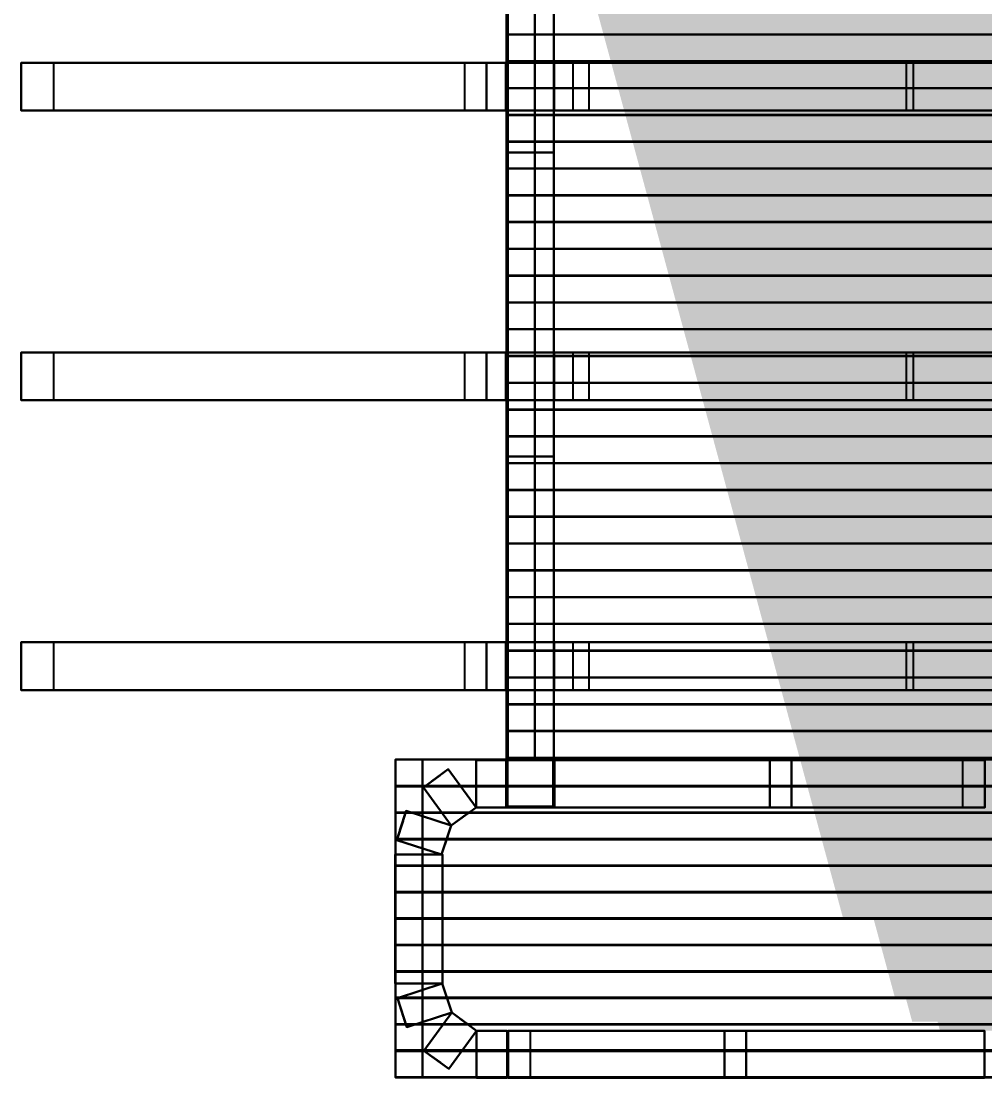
# Model space of a CAD drawing. Header units: inches. Extents: x 121 to 1265, y -33 to 627.
# Drawn here: x 200.5 to 272, y 15.3 to 93.7 of the extents above; entities that cross this region are included whole.
import ezdxf

# ---------------------------------------------------------------- set-up
doc = ezdxf.new("R2010")
doc.units = ezdxf.units.IN
doc.header["$MEASUREMENT"] = 0
for name, color, linetype in [('n1', 9, 'CONTINUOUS'), ('n5', 9, 'CONTINUOUS'), ('RT1', 7, 'CONTINUOUS'), ('W1', 5, 'CONTINUOUS')]:
    doc.layers.add(name, color=color, linetype=linetype)

msp = doc.modelspace()

# ---------------------------------------------------------------- linework, layer by layer
at = {"layer": 'n1'}
for points in [[(240.03, 219.17, 104), (240.03, 38.92, 104), (236.53, 38.92, 104), (236.53, 219.17, 104)], [(236.53, 38.92, 114), (236.53, 219.17, 114), (236.53, 219.17, 104), (236.53, 38.92, 104)], [(240.03, 38.92, 114), (240.03, 219.17, 114), (236.53, 219.17, 114), (236.53, 38.92, 114)], [(236.53, 219.17, 104), (236.53, 38.92, 104), (236.53, 38.92, 114), (236.53, 219.17, 114)], [(240.03, 219.17, 114), (240.03, 38.92, 114), (240.03, 38.92, 104), (240.03, 219.17, 104)], [(240.03, 38.92, 104), (240.03, 219.17, 104), (240.03, 219.17, 114), (240.03, 38.92, 114)], [(236.53, 48.92, 114), (236.53, 48.92, 104), (236.53, 38.92, 104), (236.53, 38.92, 114)], [(240.03, 48.92, 104), (240.03, 48.92, 114), (240.03, 38.92, 114), (240.03, 38.92, 104)], [(236.47, 38.86), (236.47, 38.86, 132), (239.97, 38.86, 132), (239.97, 38.86)], [(240.03, 38.92, 104), (240.03, 38.92, 114), (236.53, 38.92, 114), (236.53, 38.92, 104)], [(239.97, 35.36), (236.59, 35.36), (236.59, 38.86), (239.97, 38.86)], [(236.59, 38.86, 3.5), (239.97, 38.86, 3.5), (239.97, 38.86), (236.59, 38.86)], [(236.59, 35.36), (236.59, 35.36, 132), (236.59, 38.86, 132), (236.59, 38.86)], [(240.09, 38.86, 132), (240.09, 38.86), (236.59, 38.86), (236.59, 38.86, 132)], [(236.59, 35.36, 132), (239.97, 35.36, 132), (239.97, 38.86, 132), (236.59, 38.86, 132)], [(239.97, 38.86, 128.5), (236.59, 38.86, 128.5), (236.59, 38.86, 132), (239.97, 38.86, 132)], [(239.97, 35.36, 132), (239.97, 35.36), (239.97, 38.86), (239.97, 38.86, 132)], [(236.47, 35.36, 132), (236.47, 35.36), (239.97, 35.36), (239.97, 35.36, 132)], [(239.97, 35.36, 3.5), (236.59, 35.36, 3.5), (236.59, 35.36), (239.97, 35.36)], [(240.09, 35.36), (240.09, 35.36, 132), (236.59, 35.36, 132), (236.59, 35.36)], [(236.59, 35.36, 128.5), (239.97, 35.36, 128.5), (239.97, 35.36, 132), (236.59, 35.36, 132)]]:
    msp.add_3dface(points, dxfattribs=at)
at = {"layer": 'n5'}
for points in [[(236.62, 315.27, -6), (236.62, 39.04, -6), (236.62, 39.04), (236.62, 315.27)], [(238.62, 315.27, -6), (238.62, 39.04, -6), (236.62, 39.04, -6), (236.62, 315.27, -6)], [(238.62, 39.04), (238.62, 315.27), (236.62, 315.27), (236.62, 39.04)], [(407.22, 92.69, -6), (236.62, 92.68, -6), (236.62, 94.68, -6), (407.22, 94.69, -6)], [(236.62, 92.68), (407.22, 92.69), (407.22, 94.69), (236.62, 94.68)], [(407.22, 92.7, -6), (236.62, 92.7, -6), (236.62, 92.7), (407.22, 92.7)], [(407.22, 90.7, -6), (236.62, 90.7, -6), (236.62, 92.7, -6), (407.22, 92.7, -6)], [(236.62, 90.7), (407.22, 90.7), (407.22, 92.7), (236.62, 92.7)], [(407.22, 90.71, -6), (236.62, 90.71, -6), (236.62, 90.71), (407.22, 90.71)], [(407.22, 88.71, -6), (236.62, 88.71, -6), (236.62, 90.71, -6), (407.22, 90.71, -6)], [(236.62, 88.71), (407.22, 88.71), (407.22, 90.71), (236.62, 90.71)], [(407.22, 88.72, -6), (236.62, 88.72, -6), (236.62, 88.72), (407.22, 88.72)], [(407.22, 86.72, -6), (236.62, 86.72, -6), (236.62, 88.72, -6), (407.22, 88.72, -6)], [(236.62, 86.72), (407.22, 86.72), (407.22, 88.72), (236.62, 88.72)], [(407.22, 86.74, -6), (236.62, 86.74, -6), (236.62, 86.74), (407.22, 86.74)], [(407.22, 84.74, -6), (236.62, 84.74, -6), (236.62, 86.74, -6), (407.22, 86.74, -6)], [(236.62, 84.74), (407.22, 84.74), (407.22, 86.74), (236.62, 86.74)], [(407.22, 84.75, -6), (236.62, 84.75, -6), (236.62, 84.75), (407.22, 84.75)], [(407.22, 82.75, -6), (236.62, 82.75, -6), (236.62, 84.75, -6), (407.22, 84.75, -6)], [(236.62, 82.75), (407.22, 82.75), (407.22, 84.75), (236.62, 84.75)], [(407.22, 82.76, -6), (236.62, 82.76, -6), (236.62, 82.76), (407.22, 82.76)], [(407.22, 80.76, -6), (236.62, 80.76, -6), (236.62, 82.76, -6), (407.22, 82.76, -6)], [(236.62, 80.76), (407.22, 80.76), (407.22, 82.76), (236.62, 82.76)], [(407.22, 80.77, -6), (236.62, 80.77, -6), (236.62, 80.77), (407.22, 80.77)], [(407.22, 78.77, -6), (236.62, 78.77, -6), (236.62, 80.77, -6), (407.22, 80.77, -6)], [(236.62, 78.77), (407.22, 78.77), (407.22, 80.77), (236.62, 80.77)], [(407.22, 78.79, -6), (236.62, 78.79, -6), (236.62, 78.79), (407.22, 78.79)], [(407.22, 76.79, -6), (236.62, 76.79, -6), (236.62, 78.79, -6), (407.22, 78.79, -6)], [(236.62, 76.79), (407.22, 76.79), (407.22, 78.79), (236.62, 78.79)], [(407.22, 76.8, -6), (236.62, 76.8, -6), (236.62, 76.8), (407.22, 76.8)], [(407.22, 74.8, -6), (236.62, 74.8, -6), (236.62, 76.8, -6), (407.22, 76.8, -6)], [(236.62, 74.8), (407.22, 74.8), (407.22, 76.8), (236.62, 76.8)], [(407.22, 74.81, -6), (236.62, 74.81, -6), (236.62, 74.81), (407.22, 74.81)], [(407.22, 72.81, -6), (236.62, 72.81, -6), (236.62, 74.81, -6), (407.22, 74.81, -6)], [(236.62, 72.81), (407.22, 72.81), (407.22, 74.81), (236.62, 74.81)], [(407.22, 72.83, -6), (236.62, 72.82, -6), (236.62, 72.82), (407.22, 72.83)], [(407.22, 70.83, -6), (236.62, 70.82, -6), (236.62, 72.82, -6), (407.22, 72.83, -6)], [(236.62, 70.82), (407.22, 70.83), (407.22, 72.83), (236.62, 72.82)], [(407.22, 70.84, -6), (236.62, 70.84, -6), (236.62, 70.84), (407.22, 70.84)], [(407.22, 68.84, -6), (236.62, 68.84, -6), (236.62, 70.84, -6), (407.22, 70.84, -6)], [(236.62, 68.84), (407.22, 68.84), (407.22, 70.84), (236.62, 70.84)], [(407.22, 68.85, -6), (236.62, 68.85, -6), (236.62, 68.85), (407.22, 68.85)], [(407.22, 66.85, -6), (236.62, 66.85, -6), (236.62, 68.85, -6), (407.22, 68.85, -6)], [(236.62, 66.85), (407.22, 66.85), (407.22, 68.85), (236.62, 68.85)], [(407.22, 66.86, -6), (236.62, 66.86, -6), (236.62, 66.86), (407.22, 66.86)], [(407.22, 64.86, -6), (236.62, 64.86, -6), (236.62, 66.86, -6), (407.22, 66.86, -6)], [(236.62, 64.86), (407.22, 64.86), (407.22, 66.86), (236.62, 66.86)], [(407.22, 64.88, -6), (236.62, 64.88, -6), (236.62, 64.88), (407.22, 64.88)], [(407.22, 62.88, -6), (236.62, 62.88, -6), (236.62, 64.88, -6), (407.22, 64.88, -6)], [(236.62, 62.88), (407.22, 62.88), (407.22, 64.88), (236.62, 64.88)], [(407.22, 62.89, -6), (236.62, 62.89, -6), (236.62, 62.89), (407.22, 62.89)], [(407.22, 60.89, -6), (236.62, 60.89, -6), (236.62, 62.89, -6), (407.22, 62.89, -6)], [(236.62, 60.89), (407.22, 60.89), (407.22, 62.89), (236.62, 62.89)], [(407.22, 60.9, -6), (236.62, 60.9, -6), (236.62, 60.9), (407.22, 60.9)], [(407.22, 58.9, -6), (236.62, 58.9, -6), (236.62, 60.9, -6), (407.22, 60.9, -6)], [(236.62, 58.9), (407.22, 58.9), (407.22, 60.9), (236.62, 60.9)], [(407.22, 58.91, -6), (236.62, 58.91, -6), (236.62, 58.91), (407.22, 58.91)], [(407.22, 56.91, -6), (236.62, 56.91, -6), (236.62, 58.91, -6), (407.22, 58.91, -6)], [(236.62, 56.91), (407.22, 56.91), (407.22, 58.91), (236.62, 58.91)], [(407.22, 56.93, -6), (236.62, 56.93, -6), (236.62, 56.93), (407.22, 56.93)], [(407.22, 54.93, -6), (236.62, 54.93, -6), (236.62, 56.93, -6), (407.22, 56.93, -6)], [(236.62, 54.93), (407.22, 54.93), (407.22, 56.93), (236.62, 56.93)], [(407.22, 54.94, -6), (236.62, 54.94, -6), (236.62, 54.94), (407.22, 54.94)], [(407.22, 52.94, -6), (236.62, 52.94, -6), (236.62, 54.94, -6), (407.22, 54.94, -6)], [(236.62, 52.94), (407.22, 52.94), (407.22, 54.94), (236.62, 54.94)], [(407.22, 52.95, -6), (236.62, 52.95, -6), (236.62, 52.95), (407.22, 52.95)], [(407.22, 50.95, -6), (236.62, 50.95, -6), (236.62, 52.95, -6), (407.22, 52.95, -6)], [(236.62, 50.95), (407.22, 50.95), (407.22, 52.95), (236.62, 52.95)], [(407.22, 50.97, -6), (236.62, 50.96, -6), (236.62, 50.96), (407.22, 50.97)], [(407.22, 48.97, -6), (236.62, 48.96, -6), (236.62, 50.96, -6), (407.22, 50.97, -6)], [(236.62, 48.96), (407.22, 48.97), (407.22, 50.97), (236.62, 50.96)], [(407.22, 48.98, -6), (236.62, 48.98, -6), (236.62, 48.98), (407.22, 48.98)], [(407.22, 46.98, -6), (236.62, 46.98, -6), (236.62, 48.98, -6), (407.22, 48.98, -6)], [(236.62, 46.98), (407.22, 46.98), (407.22, 48.98), (236.62, 48.98)], [(407.22, 46.99, -6), (236.62, 46.99, -6), (236.62, 46.99), (407.22, 46.99)], [(407.22, 44.99, -6), (236.62, 44.99, -6), (236.62, 46.99, -6), (407.22, 46.99, -6)], [(236.62, 44.99), (407.22, 44.99), (407.22, 46.99), (236.62, 46.99)], [(407.22, 45, -6), (236.62, 45, -6), (236.62, 45), (407.22, 45)], [(407.22, 43, -6), (236.62, 43, -6), (236.62, 45, -6), (407.22, 45, -6)], [(236.62, 43), (407.22, 43), (407.22, 45), (236.62, 45)], [(407.22, 43.02, -6), (236.62, 43.02, -6), (236.62, 43.02), (407.22, 43.02)], [(407.22, 41.02, -6), (236.62, 41.02, -6), (236.62, 43.02, -6), (407.22, 43.02, -6)], [(236.62, 41.02), (407.22, 41.02), (407.22, 43.02), (236.62, 43.02)], [(236.62, 41.04, -6), (407.22, 41.04, -6), (407.22, 39.04, -6), (236.62, 39.04, -6)], [(407.22, 41.04), (236.62, 41.04), (236.62, 39.04), (407.22, 39.04)], [(407.22, 41.03, -6), (236.62, 41.03, -6), (236.62, 41.03), (407.22, 41.03)], [(407.22, 39.03, -6), (236.62, 39.03, -6), (236.62, 41.03, -6), (407.22, 41.03, -6)], [(236.62, 39.03), (407.22, 39.03), (407.22, 41.03), (236.62, 41.03)], [(228.29, 38.92, -6), (228.29, 15.36, -6), (228.29, 15.36), (228.29, 38.92)], [(230.29, 38.92, -6), (230.29, 15.36, -6), (228.29, 15.36, -6), (228.29, 38.92, -6)], [(230.29, 15.36), (230.29, 38.92), (228.29, 38.92), (228.29, 15.36)], [(407.22, 38.92, -6), (228.29, 38.92, -6), (228.29, 38.92), (407.22, 38.92)], [(407.22, 36.92, -6), (228.29, 36.92, -6), (228.29, 38.92, -6), (407.22, 38.92, -6)], [(228.29, 36.92), (407.22, 36.92), (407.22, 38.92), (228.29, 38.92)], [(236.62, 39.04, -6), (407.22, 39.04, -6), (407.22, 39.04), (236.62, 39.04)], [(407.22, 36.95, -6), (228.29, 36.95, -6), (228.29, 36.95), (407.22, 36.95)], [(407.22, 34.95, -6), (228.29, 34.95, -6), (228.29, 36.95, -6), (407.22, 36.95, -6)], [(228.29, 34.95), (407.22, 34.95), (407.22, 36.95), (228.29, 36.95)], [(407.22, 34.99, -6), (228.29, 34.99, -6), (228.29, 34.99), (407.22, 34.99)], [(407.22, 32.99, -6), (228.29, 32.99, -6), (228.29, 34.99, -6), (407.22, 34.99, -6)], [(228.29, 32.99), (407.22, 32.99), (407.22, 34.99), (228.29, 34.99)], [(407.22, 33.03, -6), (228.29, 33.03, -6), (228.29, 33.03), (407.22, 33.03)], [(407.22, 31.03, -6), (228.29, 31.03, -6), (228.29, 33.03, -6), (407.22, 33.03, -6)], [(228.29, 31.03), (407.22, 31.03), (407.22, 33.03), (228.29, 33.03)], [(407.22, 31.06, -6), (228.29, 31.06, -6), (228.29, 31.06), (407.22, 31.06)], [(407.22, 29.06, -6), (228.29, 29.06, -6), (228.29, 31.06, -6), (407.22, 31.06, -6)], [(228.29, 29.06), (407.22, 29.06), (407.22, 31.06), (228.29, 31.06)], [(407.22, 29.1, -6), (228.29, 29.1, -6), (228.29, 29.1), (407.22, 29.1)], [(407.22, 27.1, -6), (228.29, 27.1, -6), (228.29, 29.1, -6), (407.22, 29.1, -6)], [(228.29, 27.1), (407.22, 27.1), (407.22, 29.1), (228.29, 29.1)], [(407.22, 27.14, -6), (228.29, 27.14, -6), (228.29, 27.14), (407.22, 27.14)], [(407.22, 25.14, -6), (228.29, 25.14, -6), (228.29, 27.14, -6), (407.22, 27.14, -6)], [(228.29, 25.14), (407.22, 25.14), (407.22, 27.14), (228.29, 27.14)], [(407.22, 25.17, -6), (228.29, 25.17, -6), (228.29, 25.17), (407.22, 25.17)], [(407.22, 23.17, -6), (228.29, 23.17, -6), (228.29, 25.17, -6), (407.22, 25.17, -6)], [(228.29, 23.17), (407.22, 23.17), (407.22, 25.17), (228.29, 25.17)], [(407.22, 23.21, -6), (228.29, 23.21, -6), (228.29, 23.21), (407.22, 23.21)], [(407.22, 21.21, -6), (228.29, 21.21, -6), (228.29, 23.21, -6), (407.22, 23.21, -6)], [(228.29, 21.21), (407.22, 21.21), (407.22, 23.21), (228.29, 23.21)], [(407.22, 21.25, -6), (228.29, 21.25, -6), (228.29, 21.25), (407.22, 21.25)], [(407.22, 19.25, -6), (228.29, 19.25, -6), (228.29, 21.25, -6), (407.22, 21.25, -6)], [(228.29, 19.25), (407.22, 19.25), (407.22, 21.25), (228.29, 21.25)], [(407.22, 19.28, -6), (228.29, 19.28, -6), (228.29, 19.28), (407.22, 19.28)], [(407.22, 17.28, -6), (228.29, 17.28, -6), (228.29, 19.28, -6), (407.22, 19.28, -6)], [(228.29, 17.28), (407.22, 17.28), (407.22, 19.28), (228.29, 19.28)], [(228.29, 17.36, -6), (407.22, 17.36, -6), (407.22, 15.36, -6), (228.29, 15.36, -6)], [(407.22, 17.36), (228.29, 17.36), (228.29, 15.36), (407.22, 15.36)], [(407.22, 17.32, -6), (228.29, 17.32, -6), (228.29, 17.32), (407.22, 17.32)], [(407.22, 15.32, -6), (228.29, 15.32, -6), (228.29, 17.32, -6), (407.22, 17.32, -6)], [(228.29, 15.32), (407.22, 15.32), (407.22, 17.32), (228.29, 17.32)], [(228.29, 15.36, -6), (407.22, 15.36, -6), (407.22, 15.36), (228.29, 15.36)]]:
    msp.add_3dface(points, dxfattribs=at)
at = {"layer": 'RT1'}
for points in [[(200.53, 87.05, 120.22), (407.29, 87.05, 123.83), (407.29, 90.59, 123.83), (200.53, 90.59, 120.22)], [(200.53, 90.59, 120.22), (407.29, 90.59, 123.83), (407.31, 90.59, 122.37), (200.56, 90.59, 118.76)], [(200.53, 90.59, 108), (236.45, 90.59, 108), (236.45, 87.05, 108), (200.53, 87.05, 108)], [(200.53, 90.59, 108), (200.53, 90.59, 109.46), (236.45, 90.59, 109.46), (236.45, 90.59, 108)], [(200.53, 87.05, 108.04), (200.53, 87.05, 120.22), (200.53, 90.59, 120.22), (200.53, 90.59, 108.04)], [(200.53, 90.59, 108.04), (200.53, 90.59, 120.22), (201.99, 90.59, 120.22), (201.99, 90.59, 108.04)], [(202.94, 90.59, 120.3), (233.43, 90.59, 109.37), (232.94, 90.59, 108), (202.45, 90.59, 118.93)], [(202.94, 87.05, 120.3), (233.43, 87.05, 109.37), (233.43, 90.59, 109.37), (202.94, 90.59, 120.3)], [(235.03, 87.05, 115.63), (241.47, 87.05, 115.63), (241.47, 90.59, 115.63), (235.03, 90.59, 115.63)], [(235.03, 90.59, 115.63), (241.47, 90.59, 115.63), (241.47, 90.59, 114.17), (235.03, 90.59, 114.17)], [(235.03, 90.59, 120.81), (235.03, 90.59, 108.04), (235.03, 87.05, 108.04), (235.03, 87.05, 120.81)], [(235.03, 90.59, 120.81), (236.49, 90.59, 120.81), (236.49, 90.59, 108.04), (235.03, 90.59, 108.04)], [(240.03, 90.59, 120.91), (240.03, 90.59, 108.04), (240.03, 87.05, 108.04), (240.03, 87.05, 120.91)], [(240.03, 90.59, 120.91), (241.49, 90.59, 120.91), (241.49, 90.59, 108.04), (240.03, 90.59, 108.04)], [(240.07, 90.59, 108), (407.29, 90.59, 108), (407.29, 87.05, 108), (240.07, 87.05, 108)], [(240.07, 90.59, 108), (240.07, 90.59, 109.46), (407.29, 90.59, 109.46), (407.29, 90.59, 108)], [(242.63, 90.59, 120.97), (266.17, 90.59, 109.31), (265.52, 90.59, 108), (241.98, 90.59, 119.67)], [(242.63, 87.05, 120.97), (266.17, 87.05, 109.31), (266.17, 90.59, 109.31), (242.63, 90.59, 120.97)], [(266.67, 87.05, 109.28), (288.69, 87.05, 121.78), (288.69, 90.59, 121.78), (266.67, 90.59, 109.28)], [(266.67, 90.59, 109.28), (288.69, 90.59, 121.78), (289.41, 90.59, 120.51), (267.39, 90.59, 108.01)], [(200.53, 87.05, 120.22), (200.56, 87.05, 118.76), (407.31, 87.05, 122.37), (407.29, 87.05, 123.83)], [(200.53, 87.05, 108), (236.45, 87.05, 108), (236.45, 87.05, 109.46), (200.53, 87.05, 109.46)], [(200.53, 87.05, 108.04), (201.99, 87.05, 108.04), (201.99, 87.05, 120.22), (200.53, 87.05, 120.22)], [(202.94, 87.05, 120.3), (202.45, 87.05, 118.93), (232.94, 87.05, 108), (233.43, 87.05, 109.37)], [(235.03, 87.05, 115.63), (235.03, 87.05, 114.17), (241.47, 87.05, 114.17), (241.47, 87.05, 115.63)], [(235.03, 87.05, 120.81), (235.03, 87.05, 108.04), (236.49, 87.05, 108.04), (236.49, 87.05, 120.81)], [(240.03, 87.05, 120.91), (240.03, 87.05, 108.04), (241.49, 87.05, 108.04), (241.49, 87.05, 120.91)], [(240.07, 87.05, 108), (407.29, 87.05, 108), (407.29, 87.05, 109.46), (240.07, 87.05, 109.46)], [(242.63, 87.05, 120.97), (241.98, 87.05, 119.67), (265.52, 87.05, 108), (266.17, 87.05, 109.31)], [(266.67, 87.05, 109.28), (267.39, 87.05, 108.01), (289.41, 87.05, 120.51), (288.69, 87.05, 121.78)], [(200.53, 65.56, 120.22), (407.29, 65.56, 123.83), (407.29, 69.1, 123.83), (200.53, 69.1, 120.22)], [(200.53, 69.1, 120.22), (407.29, 69.1, 123.83), (407.31, 69.1, 122.37), (200.56, 69.1, 118.76)], [(200.53, 69.1, 108), (236.45, 69.1, 108), (236.45, 65.56, 108), (200.53, 65.56, 108)], [(200.53, 69.1, 108), (200.53, 69.1, 109.46), (236.45, 69.1, 109.46), (236.45, 69.1, 108)], [(200.53, 65.56, 108.04), (200.53, 65.56, 120.22), (200.53, 69.1, 120.22), (200.53, 69.1, 108.04)], [(200.53, 69.1, 108.04), (200.53, 69.1, 120.22), (201.99, 69.1, 120.22), (201.99, 69.1, 108.04)], [(202.94, 69.1, 120.3), (233.43, 69.1, 109.37), (232.94, 69.1, 108), (202.45, 69.1, 118.93)], [(202.94, 65.56, 120.3), (233.43, 65.56, 109.37), (233.43, 69.1, 109.37), (202.94, 69.1, 120.3)], [(235.03, 65.56, 115.63), (241.47, 65.56, 115.63), (241.47, 69.1, 115.63), (235.03, 69.1, 115.63)], [(235.03, 69.1, 115.63), (241.47, 69.1, 115.63), (241.47, 69.1, 114.17), (235.03, 69.1, 114.17)], [(235.03, 69.1, 120.81), (235.03, 69.1, 108.04), (235.03, 65.56, 108.04), (235.03, 65.56, 120.81)], [(235.03, 69.1, 120.81), (236.49, 69.1, 120.81), (236.49, 69.1, 108.04), (235.03, 69.1, 108.04)], [(240.03, 69.1, 120.91), (240.03, 69.1, 108.04), (240.03, 65.56, 108.04), (240.03, 65.56, 120.91)], [(240.03, 69.1, 120.91), (241.49, 69.1, 120.91), (241.49, 69.1, 108.04), (240.03, 69.1, 108.04)], [(240.07, 69.1, 108), (407.29, 69.1, 108), (407.29, 65.56, 108), (240.07, 65.56, 108)], [(240.07, 69.1, 108), (240.07, 69.1, 109.46), (407.29, 69.1, 109.46), (407.29, 69.1, 108)], [(242.63, 69.1, 120.97), (266.17, 69.1, 109.31), (265.52, 69.1, 108), (241.98, 69.1, 119.67)], [(242.63, 65.56, 120.97), (266.17, 65.56, 109.31), (266.17, 69.1, 109.31), (242.63, 69.1, 120.97)], [(266.67, 65.56, 109.28), (288.69, 65.56, 121.78), (288.69, 69.1, 121.78), (266.67, 69.1, 109.28)], [(266.67, 69.1, 109.28), (288.69, 69.1, 121.78), (289.41, 69.1, 120.51), (267.39, 69.1, 108.01)], [(200.53, 65.56, 120.22), (200.56, 65.56, 118.76), (407.31, 65.56, 122.37), (407.29, 65.56, 123.83)], [(200.53, 65.56, 108), (236.45, 65.56, 108), (236.45, 65.56, 109.46), (200.53, 65.56, 109.46)], [(200.53, 65.56, 108.04), (201.99, 65.56, 108.04), (201.99, 65.56, 120.22), (200.53, 65.56, 120.22)], [(202.94, 65.56, 120.3), (202.45, 65.56, 118.93), (232.94, 65.56, 108), (233.43, 65.56, 109.37)], [(235.03, 65.56, 115.63), (235.03, 65.56, 114.17), (241.47, 65.56, 114.17), (241.47, 65.56, 115.63)], [(235.03, 65.56, 120.81), (235.03, 65.56, 108.04), (236.49, 65.56, 108.04), (236.49, 65.56, 120.81)], [(240.03, 65.56, 120.91), (240.03, 65.56, 108.04), (241.49, 65.56, 108.04), (241.49, 65.56, 120.91)], [(240.07, 65.56, 108), (407.29, 65.56, 108), (407.29, 65.56, 109.46), (240.07, 65.56, 109.46)], [(242.63, 65.56, 120.97), (241.98, 65.56, 119.67), (265.52, 65.56, 108), (266.17, 65.56, 109.31)], [(266.67, 65.56, 109.28), (267.39, 65.56, 108.01), (289.41, 65.56, 120.51), (288.69, 65.56, 121.78)], [(200.53, 44.07, 120.22), (407.29, 44.07, 123.83), (407.29, 47.62, 123.83), (200.53, 47.62, 120.22)], [(200.53, 47.62, 120.22), (407.29, 47.62, 123.83), (407.31, 47.62, 122.37), (200.56, 47.62, 118.76)], [(200.53, 47.62, 108), (236.45, 47.62, 108), (236.45, 44.07, 108), (200.53, 44.07, 108)], [(200.53, 47.62, 108), (200.53, 47.62, 109.46), (236.45, 47.62, 109.46), (236.45, 47.62, 108)], [(200.53, 44.07, 108.04), (200.53, 44.07, 120.22), (200.53, 47.62, 120.22), (200.53, 47.62, 108.04)], [(200.53, 47.62, 108.04), (200.53, 47.62, 120.22), (201.99, 47.62, 120.22), (201.99, 47.62, 108.04)], [(202.94, 47.62, 120.3), (233.43, 47.62, 109.37), (232.94, 47.62, 108), (202.45, 47.62, 118.93)], [(202.94, 44.07, 120.3), (233.43, 44.07, 109.37), (233.43, 47.62, 109.37), (202.94, 47.62, 120.3)], [(235.03, 44.07, 115.63), (241.47, 44.07, 115.63), (241.47, 47.62, 115.63), (235.03, 47.62, 115.63)], [(235.03, 47.62, 115.63), (241.47, 47.62, 115.63), (241.47, 47.62, 114.17), (235.03, 47.62, 114.17)], [(235.03, 47.62, 120.81), (235.03, 47.62, 108.04), (235.03, 44.07, 108.04), (235.03, 44.07, 120.81)], [(235.03, 47.62, 120.81), (236.49, 47.62, 120.81), (236.49, 47.62, 108.04), (235.03, 47.62, 108.04)], [(240.03, 47.62, 120.91), (240.03, 47.62, 108.04), (240.03, 44.07, 108.04), (240.03, 44.07, 120.91)], [(240.03, 47.62, 120.91), (241.49, 47.62, 120.91), (241.49, 47.62, 108.04), (240.03, 47.62, 108.04)], [(240.07, 47.62, 108), (407.29, 47.62, 108), (407.29, 44.07, 108), (240.07, 44.07, 108)], [(240.07, 47.62, 108), (240.07, 47.62, 109.46), (407.29, 47.62, 109.46), (407.29, 47.62, 108)], [(242.63, 47.62, 120.97), (266.17, 47.62, 109.31), (265.52, 47.62, 108), (241.98, 47.62, 119.67)], [(242.63, 44.07, 120.97), (266.17, 44.07, 109.31), (266.17, 47.62, 109.31), (242.63, 47.62, 120.97)], [(266.67, 44.07, 109.28), (288.69, 44.07, 121.78), (288.69, 47.62, 121.78), (266.67, 47.62, 109.28)], [(266.67, 47.62, 109.28), (288.69, 47.62, 121.78), (289.41, 47.62, 120.51), (267.39, 47.62, 108.01)], [(200.53, 44.07, 120.22), (200.56, 44.07, 118.76), (407.31, 44.07, 122.37), (407.29, 44.07, 123.83)], [(200.53, 44.07, 108), (236.45, 44.07, 108), (236.45, 44.07, 109.46), (200.53, 44.07, 109.46)], [(200.53, 44.07, 108.04), (201.99, 44.07, 108.04), (201.99, 44.07, 120.22), (200.53, 44.07, 120.22)], [(202.94, 44.07, 120.3), (202.45, 44.07, 118.93), (232.94, 44.07, 108), (233.43, 44.07, 109.37)], [(235.03, 44.07, 115.63), (235.03, 44.07, 114.17), (241.47, 44.07, 114.17), (241.47, 44.07, 115.63)], [(235.03, 44.07, 120.81), (235.03, 44.07, 108.04), (236.49, 44.07, 108.04), (236.49, 44.07, 120.81)], [(240.03, 44.07, 120.91), (240.03, 44.07, 108.04), (241.49, 44.07, 108.04), (241.49, 44.07, 120.91)], [(240.07, 44.07, 108), (407.29, 44.07, 108), (407.29, 44.07, 109.46), (240.07, 44.07, 109.46)], [(242.63, 44.07, 120.97), (241.98, 44.07, 119.67), (265.52, 44.07, 108), (266.17, 44.07, 109.31)], [(266.67, 44.07, 109.28), (267.39, 44.07, 108.01), (289.41, 44.07, 120.51), (288.69, 44.07, 121.78)]]:
    msp.add_3dface(points, dxfattribs=at)
at = {"layer": 'W1'}
for points in [[(240.03, 219.17, 94), (240.03, 35.42, 94), (236.53, 35.42, 94), (236.53, 219.17, 94)], [(236.53, 35.42, 95.5), (236.53, 219.17, 95.5), (236.53, 219.17, 94), (236.53, 35.42, 94)], [(240.03, 35.42, 104), (240.03, 219.17, 104), (236.53, 219.17, 104), (236.53, 35.42, 104)], [(236.53, 219.17, 102.5), (236.53, 35.42, 102.5), (236.53, 35.42, 104), (236.53, 219.17, 104)], [(240.03, 219.17, 95.5), (240.03, 35.42, 95.5), (240.03, 35.42, 94), (240.03, 219.17, 94)], [(240.03, 35.42, 102.5), (240.03, 219.17, 102.5), (240.03, 219.17, 104), (240.03, 35.42, 104)], [(240.03, 83.93, 104), (240.03, 83.93, 94), (236.53, 83.93, 94), (236.53, 83.93, 104)], [(236.53, 82.43, 94), (236.53, 82.43, 104), (236.53, 83.93, 104), (236.53, 83.93, 94)], [(240.03, 82.43, 104), (240.03, 82.43, 94), (240.03, 83.93, 94), (240.03, 83.93, 104)], [(240.03, 61.4, 104), (240.03, 61.4, 94), (236.53, 61.4, 94), (236.53, 61.4, 104)], [(236.53, 59.9, 94), (236.53, 59.9, 104), (236.53, 61.4, 104), (236.53, 61.4, 94)], [(240.03, 59.9, 104), (240.03, 59.9, 94), (240.03, 61.4, 94), (240.03, 61.4, 104)], [(236.53, 40.36, 104), (236.53, 40.36, 94), (236.53, 38.86, 94), (236.53, 38.86, 104)], [(240.03, 40.36, 94), (240.03, 40.36, 104), (240.03, 38.86, 104), (240.03, 38.86, 94)], [(236.49, 35.36), (234.26, 35.36), (234.26, 38.86), (236.49, 38.86)], [(234.26, 38.86, 1.5), (236.49, 38.86, 1.5), (236.49, 38.86), (234.26, 38.86)], [(234.26, 35.36), (234.26, 35.36, 132), (234.26, 38.86, 132), (234.26, 38.86)], [(235.76, 38.86, 132), (235.76, 38.86), (234.26, 38.86), (234.26, 38.86, 132)], [(234.26, 35.36, 132), (236.49, 35.36, 132), (236.49, 38.86, 132), (234.26, 38.86, 132)], [(236.49, 38.86, 130.5), (234.26, 38.86, 130.5), (234.26, 38.86, 132), (236.49, 38.86, 132)], [(234.26, 35.36, 44), (236.49, 35.36, 44), (236.49, 38.86, 44), (234.26, 38.86, 44)], [(236.49, 38.86, 42.5), (234.26, 38.86, 42.5), (234.26, 38.86, 44), (236.49, 38.86, 44)], [(234.26, 35.36, 88), (236.49, 35.36, 88), (236.49, 38.86, 88), (234.26, 38.86, 88)], [(236.49, 38.86, 86.5), (234.26, 38.86, 86.5), (234.26, 38.86, 88), (236.49, 38.86, 88)], [(234.99, 38.86), (234.99, 38.86, 132), (236.49, 38.86, 132), (236.49, 38.86)], [(236.49, 35.36, 132), (236.49, 35.36), (236.49, 38.86), (236.49, 38.86, 132)], [(240.03, 38.86, 94), (240.03, 38.86, 104), (236.53, 38.86, 104), (236.53, 38.86, 94)], [(271.98, 35.36), (240.09, 35.36), (240.09, 38.86), (271.98, 38.86)], [(240.09, 38.86, 1.5), (271.98, 38.86, 1.5), (271.98, 38.86), (240.09, 38.86)], [(240.09, 35.36), (240.09, 35.36, 132), (240.09, 38.86, 132), (240.09, 38.86)], [(241.59, 38.86, 132), (241.59, 38.86), (240.09, 38.86), (240.09, 38.86, 132)], [(240.09, 35.36, 132), (271.98, 35.36, 132), (271.98, 38.86, 132), (240.09, 38.86, 132)], [(271.98, 38.86, 130.5), (240.09, 38.86, 130.5), (240.09, 38.86, 132), (271.98, 38.86, 132)], [(240.09, 35.36, 44), (256.04, 35.36, 44), (256.04, 38.86, 44), (240.09, 38.86, 44)], [(256.04, 38.86, 42.5), (240.09, 38.86, 42.5), (240.09, 38.86, 44), (256.04, 38.86, 44)], [(240.09, 35.36, 88), (256.04, 35.36, 88), (256.04, 38.86, 88), (240.09, 38.86, 88)], [(256.04, 38.86, 86.5), (240.09, 38.86, 86.5), (240.09, 38.86, 88), (256.04, 38.86, 88)], [(254.54, 38.86), (254.54, 38.86, 132), (256.04, 38.86, 132), (256.04, 38.86)], [(256.04, 35.36, 132), (256.04, 35.36), (256.04, 38.86), (256.04, 38.86, 132)], [(256.04, 35.36, 44), (271.98, 35.36, 44), (271.98, 38.86, 44), (256.04, 38.86, 44)], [(271.98, 38.86, 42.5), (256.04, 38.86, 42.5), (256.04, 38.86, 44), (271.98, 38.86, 44)], [(256.04, 35.36, 88), (271.98, 35.36, 88), (271.98, 38.86, 88), (256.04, 38.86, 88)], [(271.98, 38.86, 86.5), (256.04, 38.86, 86.5), (256.04, 38.86, 88), (271.98, 38.86, 88)], [(271.98, 35.36, 88.06), (256.04, 35.36, 88.06), (256.04, 38.86, 88.06), (271.98, 38.86, 88.06)], [(256.04, 38.86, 89.56), (271.98, 38.86, 89.56), (271.98, 38.86, 88.06), (256.04, 38.86, 88.06)], [(256.21, 38.86, 0.41), (268.88, 38.86, 44.41), (270.32, 38.86, 44), (257.65, 38.86)], [(256.21, 38.86, 88.48), (268.88, 38.86, 132.42), (270.32, 38.86, 132), (257.65, 38.86, 88.06)], [(270.55, 38.86, 44), (256.23, 38.86, 87.53), (257.65, 38.86, 88), (271.98, 38.86, 44.46)], [(257.65, 35.36, 88), (271.98, 35.36, 44.46), (271.98, 38.86, 44.46), (257.65, 38.86, 88)], [(270.32, 35.36, 44), (257.65, 35.36), (257.65, 38.86), (270.32, 38.86, 44)], [(270.32, 35.36, 132), (257.65, 35.36, 88.06), (257.65, 38.86, 88.06), (270.32, 38.86, 132)], [(270.48, 38.86), (270.48, 38.86, 132), (271.98, 38.86, 132), (271.98, 38.86)], [(271.98, 35.36, 132), (271.98, 35.36), (271.98, 38.86), (271.98, 38.86, 132)], [(234.26, 35.36), (232.42, 34.02), (230.36, 36.85), (232.2, 38.19)], [(230.36, 36.85, 1.5), (232.2, 38.19, 1.5), (232.2, 38.19), (230.36, 36.85)], [(232.42, 34.02, 132), (234.26, 35.36, 132), (232.2, 38.19, 132), (230.36, 36.85, 132)], [(232.2, 38.19, 130.5), (230.36, 36.85, 130.5), (230.36, 36.85, 132), (232.2, 38.19, 132)], [(232.42, 34.02, 44), (234.26, 35.36, 44), (232.2, 38.19, 44), (230.36, 36.85, 44)], [(232.2, 38.19, 42.5), (230.36, 36.85, 42.5), (230.36, 36.85, 44), (232.2, 38.19, 44)], [(232.42, 34.02, 88), (234.26, 35.36, 88), (232.2, 38.19, 88), (230.36, 36.85, 88)], [(232.2, 38.19, 86.5), (230.36, 36.85, 86.5), (230.36, 36.85, 88), (232.2, 38.19, 88)], [(231.57, 37.73, 132), (231.57, 37.73), (230.36, 36.85), (230.36, 36.85, 132)], [(230.99, 37.31), (230.99, 37.31, 132), (232.2, 38.19, 132), (232.2, 38.19)], [(234.26, 35.36, 132), (234.26, 35.36), (232.2, 38.19), (232.2, 38.19, 132)], [(232.42, 34.02), (232.42, 34.02, 132), (230.36, 36.85, 132), (230.36, 36.85)], [(236.53, 36.92, 104), (236.53, 36.92, 94), (236.53, 35.42, 94), (236.53, 35.42, 104)], [(240.03, 36.92, 94), (240.03, 36.92, 104), (240.03, 35.42, 104), (240.03, 35.42, 94)], [(234.26, 35.36, 1.5), (232.42, 34.02, 1.5), (232.42, 34.02), (234.26, 35.36)], [(232.42, 34.02, 130.5), (234.26, 35.36, 130.5), (234.26, 35.36, 132), (232.42, 34.02, 132)], [(232.42, 34.02, 42.5), (234.26, 35.36, 42.5), (234.26, 35.36, 44), (232.42, 34.02, 44)], [(232.42, 34.02, 86.5), (234.26, 35.36, 86.5), (234.26, 35.36, 88), (232.42, 34.02, 88)], [(233.04, 34.47, 132), (233.04, 34.47), (234.26, 35.36), (234.26, 35.36, 132)], [(236.49, 35.36, 1.5), (234.26, 35.36, 1.5), (234.26, 35.36), (236.49, 35.36)], [(235.76, 35.36), (235.76, 35.36, 132), (234.26, 35.36, 132), (234.26, 35.36)], [(234.26, 35.36, 130.5), (236.49, 35.36, 130.5), (236.49, 35.36, 132), (234.26, 35.36, 132)], [(234.26, 35.36, 42.5), (236.49, 35.36, 42.5), (236.49, 35.36, 44), (234.26, 35.36, 44)], [(234.26, 35.36, 86.5), (236.49, 35.36, 86.5), (236.49, 35.36, 88), (234.26, 35.36, 88)], [(234.99, 35.36, 132), (234.99, 35.36), (236.49, 35.36), (236.49, 35.36, 132)], [(240.03, 35.42, 94), (240.03, 35.42, 104), (236.53, 35.42, 104), (236.53, 35.42, 94)], [(271.98, 35.36, 1.5), (240.09, 35.36, 1.5), (240.09, 35.36), (271.98, 35.36)], [(241.59, 35.36), (241.59, 35.36, 132), (240.09, 35.36, 132), (240.09, 35.36)], [(240.09, 35.36, 130.5), (271.98, 35.36, 130.5), (271.98, 35.36, 132), (240.09, 35.36, 132)], [(240.09, 35.36, 42.5), (256.04, 35.36, 42.5), (256.04, 35.36, 44), (240.09, 35.36, 44)], [(240.09, 35.36, 86.5), (256.04, 35.36, 86.5), (256.04, 35.36, 88), (240.09, 35.36, 88)], [(254.54, 35.36, 132), (254.54, 35.36), (256.04, 35.36), (256.04, 35.36, 132)], [(256.04, 35.36, 42.5), (271.98, 35.36, 42.5), (271.98, 35.36, 44), (256.04, 35.36, 44)], [(256.04, 35.36, 86.5), (271.98, 35.36, 86.5), (271.98, 35.36, 88), (256.04, 35.36, 88)], [(271.98, 35.36, 89.56), (256.04, 35.36, 89.56), (256.04, 35.36, 88.06), (271.98, 35.36, 88.06)], [(268.88, 35.36, 44.41), (256.21, 35.36, 0.41), (257.65, 35.36), (270.32, 35.36, 44)], [(268.88, 35.36, 132.42), (256.21, 35.36, 88.48), (257.65, 35.36, 88.06), (270.32, 35.36, 132)], [(256.23, 35.36, 87.53), (270.55, 35.36, 44), (271.98, 35.36, 44.46), (257.65, 35.36, 88)], [(270.48, 35.36, 132), (270.48, 35.36), (271.98, 35.36), (271.98, 35.36, 132)], [(232.42, 34.02), (231.71, 31.86), (228.39, 32.94), (229.09, 35.1)], [(228.39, 32.94, 1.5), (229.09, 35.1, 1.5), (229.09, 35.1), (228.39, 32.94)], [(231.71, 31.86, 132), (232.42, 34.02, 132), (229.09, 35.1, 132), (228.39, 32.94, 132)], [(229.09, 35.1, 130.5), (228.39, 32.94, 130.5), (228.39, 32.94, 132), (229.09, 35.1, 132)], [(231.71, 31.86, 44), (232.42, 34.02, 44), (229.09, 35.1, 44), (228.39, 32.94, 44)], [(229.09, 35.1, 42.5), (228.39, 32.94, 42.5), (228.39, 32.94, 44), (229.09, 35.1, 44)], [(231.71, 31.86, 88), (232.42, 34.02, 88), (229.09, 35.1, 88), (228.39, 32.94, 88)], [(229.09, 35.1, 86.5), (228.39, 32.94, 86.5), (228.39, 32.94, 88), (229.09, 35.1, 88)], [(228.62, 33.67), (228.62, 33.67, 132), (229.09, 35.1, 132), (229.09, 35.1)], [(232.42, 34.02, 132), (232.42, 34.02), (229.09, 35.1), (229.09, 35.1, 132)], [(233.63, 34.9), (233.63, 34.9, 132), (232.42, 34.02, 132), (232.42, 34.02)], [(228.85, 34.36, 132), (228.85, 34.36), (228.39, 32.94), (228.39, 32.94, 132)], [(232.42, 34.02, 1.5), (231.71, 31.86, 1.5), (231.71, 31.86), (232.42, 34.02)], [(231.71, 31.86, 130.5), (232.42, 34.02, 130.5), (232.42, 34.02, 132), (231.71, 31.86, 132)], [(231.71, 31.86, 42.5), (232.42, 34.02, 42.5), (232.42, 34.02, 44), (231.71, 31.86, 44)], [(231.71, 31.86, 86.5), (232.42, 34.02, 86.5), (232.42, 34.02, 88), (231.71, 31.86, 88)], [(231.95, 32.59, 132), (231.95, 32.59), (232.42, 34.02), (232.42, 34.02, 132)], [(231.71, 31.86), (231.71, 31.86, 132), (228.39, 32.94, 132), (228.39, 32.94)], [(232.18, 33.28), (232.18, 33.28, 132), (231.71, 31.86, 132), (231.71, 31.86)], [(228.27, 22.3), (228.27, 31.88), (231.77, 31.88), (231.77, 22.3)], [(228.27, 22.3, 1.5), (228.27, 31.88, 1.5), (228.27, 31.88), (228.27, 22.3)], [(228.27, 31.88), (228.27, 31.88, 132), (231.77, 31.88, 132), (231.77, 31.88)], [(228.27, 30.38), (228.27, 30.38, 132), (228.27, 31.88, 132), (228.27, 31.88)], [(228.27, 31.88, 132), (228.27, 22.3, 132), (231.77, 22.3, 132), (231.77, 31.88, 132)], [(228.27, 31.88, 130.5), (228.27, 22.3, 130.5), (228.27, 22.3, 132), (228.27, 31.88, 132)], [(228.27, 31.88, 44), (228.27, 22.3, 44), (231.77, 22.3, 44), (231.77, 31.88, 44)], [(228.27, 31.88, 42.5), (228.27, 22.3, 42.5), (228.27, 22.3, 44), (228.27, 31.88, 44)], [(228.27, 31.88, 88), (228.27, 22.3, 88), (231.77, 22.3, 88), (231.77, 31.88, 88)], [(228.27, 31.88, 86.5), (228.27, 22.3, 86.5), (228.27, 22.3, 88), (228.27, 31.88, 88)], [(231.77, 31.88, 1.5), (231.77, 22.3, 1.5), (231.77, 22.3), (231.77, 31.88)], [(231.77, 30.38, 132), (231.77, 30.38), (231.77, 31.88), (231.77, 31.88, 132)], [(231.77, 22.3, 130.5), (231.77, 31.88, 130.5), (231.77, 31.88, 132), (231.77, 22.3, 132)], [(231.77, 22.3, 42.5), (231.77, 31.88, 42.5), (231.77, 31.88, 44), (231.77, 22.3, 44)], [(231.77, 22.3, 86.5), (231.77, 31.88, 86.5), (231.77, 31.88, 88), (231.77, 22.3, 88)], [(228.27, 23.8, 132), (228.27, 23.8), (228.27, 22.3), (228.27, 22.3, 132)], [(231.77, 23.8), (231.77, 23.8, 132), (231.77, 22.3, 132), (231.77, 22.3)], [(228.27, 22.3, 132), (228.27, 22.3), (231.77, 22.3), (231.77, 22.3, 132)], [(231.76, 22.3), (232.46, 20.14), (229.13, 19.06), (228.43, 21.22)], [(232.46, 20.14, 132), (231.76, 22.3, 132), (228.43, 21.22, 132), (229.13, 19.06, 132)], [(231.76, 22.3, 132), (231.76, 22.3), (228.43, 21.22), (228.43, 21.22, 132)], [(232.46, 20.14, 44), (231.76, 22.3, 44), (228.43, 21.22, 44), (229.13, 19.06, 44)], [(232.46, 20.14, 88), (231.76, 22.3, 88), (228.43, 21.22, 88), (229.13, 19.06, 88)], [(231.76, 22.3, 1.5), (232.46, 20.14, 1.5), (232.46, 20.14), (231.76, 22.3)], [(232.46, 20.14, 130.5), (231.76, 22.3, 130.5), (231.76, 22.3, 132), (232.46, 20.14, 132)], [(232.22, 20.88, 132), (232.22, 20.88), (231.76, 22.3), (231.76, 22.3, 132)], [(232.46, 20.14, 42.5), (231.76, 22.3, 42.5), (231.76, 22.3, 44), (232.46, 20.14, 44)], [(232.46, 20.14, 86.5), (231.76, 22.3, 86.5), (231.76, 22.3, 88), (232.46, 20.14, 88)], [(229.13, 19.06, 1.5), (228.43, 21.22, 1.5), (228.43, 21.22), (229.13, 19.06)], [(228.43, 21.22, 130.5), (229.13, 19.06, 130.5), (229.13, 19.06, 132), (228.43, 21.22, 132)], [(228.89, 19.8), (228.89, 19.8, 132), (228.43, 21.22, 132), (228.43, 21.22)], [(228.43, 21.22, 42.5), (229.13, 19.06, 42.5), (229.13, 19.06, 44), (228.43, 21.22, 44)], [(228.43, 21.22, 86.5), (229.13, 19.06, 86.5), (229.13, 19.06, 88), (228.43, 21.22, 88)], [(232, 21.57), (232, 21.57, 132), (232.46, 20.14, 132), (232.46, 20.14)], [(228.67, 20.49, 132), (228.67, 20.49), (229.13, 19.06), (229.13, 19.06, 132)], [(232.46, 20.14), (232.46, 20.14, 132), (229.13, 19.06, 132), (229.13, 19.06)], [(232.46, 20.14), (234.3, 18.8), (232.24, 15.97), (230.4, 17.31)], [(234.3, 18.8, 132), (232.46, 20.14, 132), (230.4, 17.31, 132), (232.24, 15.97, 132)], [(232.46, 20.14, 132), (232.46, 20.14), (230.4, 17.31), (230.4, 17.31, 132)], [(234.3, 18.8, 44), (232.46, 20.14, 44), (230.4, 17.31, 44), (232.24, 15.97, 44)], [(234.3, 18.8, 88), (232.46, 20.14, 88), (230.4, 17.31, 88), (232.24, 15.97, 88)], [(232.46, 20.14, 1.5), (234.3, 18.8, 1.5), (234.3, 18.8), (232.46, 20.14)], [(234.3, 18.8, 130.5), (232.46, 20.14, 130.5), (232.46, 20.14, 132), (234.3, 18.8, 132)], [(233.68, 19.26, 132), (233.68, 19.26), (232.46, 20.14), (232.46, 20.14, 132)], [(234.3, 18.8, 42.5), (232.46, 20.14, 42.5), (232.46, 20.14, 44), (234.3, 18.8, 44)], [(234.3, 18.8, 86.5), (232.46, 20.14, 86.5), (232.46, 20.14, 88), (234.3, 18.8, 88)], [(233.09, 19.69), (233.09, 19.69, 132), (234.3, 18.8, 132), (234.3, 18.8)], [(234.3, 18.8), (234.3, 18.8, 132), (232.24, 15.97, 132), (232.24, 15.97)], [(234.3, 18.8), (236.58, 18.8), (236.58, 15.3), (234.3, 15.3)], [(234.3, 18.8, 1.5), (236.58, 18.8, 1.5), (236.58, 18.8), (234.3, 18.8)], [(236.58, 18.8, 132), (234.3, 18.8, 132), (234.3, 15.3, 132), (236.58, 15.3, 132)], [(236.58, 18.8, 130.5), (234.3, 18.8, 130.5), (234.3, 18.8, 132), (236.58, 18.8, 132)], [(234.3, 18.8, 132), (234.3, 18.8), (234.3, 15.3), (234.3, 15.3, 132)], [(235.8, 18.8, 132), (235.8, 18.8), (234.3, 18.8), (234.3, 18.8, 132)], [(236.58, 18.8, 44), (234.3, 18.8, 44), (234.3, 15.3, 44), (236.58, 15.3, 44)], [(236.58, 18.8, 42.5), (234.3, 18.8, 42.5), (234.3, 18.8, 44), (236.58, 18.8, 44)], [(236.58, 18.8, 88), (234.3, 18.8, 88), (234.3, 15.3, 88), (236.58, 15.3, 88)], [(236.58, 18.8, 86.5), (234.3, 18.8, 86.5), (234.3, 18.8, 88), (236.58, 18.8, 88)], [(235.08, 18.8), (235.08, 18.8, 132), (236.58, 18.8, 132), (236.58, 18.8)], [(236.58, 18.8), (236.58, 18.8, 132), (236.58, 15.3, 132), (236.58, 15.3)], [(236.64, 18.8), (271.96, 18.8), (271.96, 15.3), (236.64, 15.3)], [(236.64, 18.8, 1.5), (271.96, 18.8, 1.5), (271.96, 18.8), (236.64, 18.8)], [(271.96, 18.8, 132), (236.64, 18.8, 132), (236.64, 15.3, 132), (271.96, 15.3, 132)], [(271.96, 18.8, 130.5), (236.64, 18.8, 130.5), (236.64, 18.8, 132), (271.96, 18.8, 132)], [(236.64, 18.8, 132), (236.64, 18.8), (236.64, 15.3), (236.64, 15.3, 132)], [(238.14, 18.8, 132), (238.14, 18.8), (236.64, 18.8), (236.64, 18.8, 132)], [(254.3, 18.8, 44), (236.64, 18.8, 44), (236.64, 15.3, 44), (254.3, 15.3, 44)], [(254.3, 18.8, 42.5), (236.64, 18.8, 42.5), (236.64, 18.8, 44), (254.3, 18.8, 44)], [(254.3, 18.8, 88), (236.64, 18.8, 88), (236.64, 15.3, 88), (254.3, 15.3, 88)], [(254.3, 18.8, 86.5), (236.64, 18.8, 86.5), (236.64, 18.8, 88), (254.3, 18.8, 88)], [(236.64, 18.8, 88.06), (254.3, 18.8, 88.06), (254.3, 15.3, 88.06), (236.64, 15.3, 88.06)], [(236.64, 18.8, 89.56), (254.3, 18.8, 89.56), (254.3, 18.8, 88.06), (236.64, 18.8, 88.06)], [(252.68, 18.8, 88), (236.64, 18.8, 44.51), (236.64, 15.3, 44.51), (252.68, 15.3, 88)], [(254.09, 18.8, 87.48), (238.05, 18.8, 43.99), (236.64, 18.8, 44.51), (252.68, 18.8, 88)], [(238.3, 18.8, 44), (252.68, 18.8), (252.68, 15.3), (238.3, 15.3, 44)], [(239.72, 18.8, 44.47), (254.11, 18.8, 0.47), (252.68, 18.8), (238.3, 18.8, 44)], [(238.3, 18.8, 132), (252.68, 18.8, 88.06), (252.68, 15.3, 88.06), (238.3, 15.3, 132)], [(239.72, 18.8, 132.47), (254.11, 18.8, 88.53), (252.68, 18.8, 88.06), (238.3, 18.8, 132)], [(254.3, 18.8, 132), (254.3, 18.8), (254.3, 15.3), (254.3, 15.3, 132)], [(255.8, 18.8, 132), (255.8, 18.8), (254.3, 18.8), (254.3, 18.8, 132)], [(271.96, 18.8, 44), (254.3, 18.8, 44), (254.3, 15.3, 44), (271.96, 15.3, 44)], [(271.96, 18.8, 42.5), (254.3, 18.8, 42.5), (254.3, 18.8, 44), (271.96, 18.8, 44)], [(271.96, 18.8, 88), (254.3, 18.8, 88), (254.3, 15.3, 88), (271.96, 15.3, 88)], [(271.96, 18.8, 86.5), (254.3, 18.8, 86.5), (254.3, 18.8, 88), (271.96, 18.8, 88)], [(270.46, 18.8), (270.46, 18.8, 132), (271.96, 18.8, 132), (271.96, 18.8)], [(271.96, 18.8), (271.96, 18.8, 132), (271.96, 15.3, 132), (271.96, 15.3)], [(232.24, 15.97, 1.5), (230.4, 17.31, 1.5), (230.4, 17.31), (232.24, 15.97)], [(230.4, 17.31, 130.5), (232.24, 15.97, 130.5), (232.24, 15.97, 132), (230.4, 17.31, 132)], [(231.62, 16.43), (231.62, 16.43, 132), (230.4, 17.31, 132), (230.4, 17.31)], [(230.4, 17.31, 42.5), (232.24, 15.97, 42.5), (232.24, 15.97, 44), (230.4, 17.31, 44)], [(230.4, 17.31, 86.5), (232.24, 15.97, 86.5), (232.24, 15.97, 88), (230.4, 17.31, 88)], [(231.03, 16.85, 132), (231.03, 16.85), (232.24, 15.97), (232.24, 15.97, 132)], [(236.58, 15.3, 1.5), (234.3, 15.3, 1.5), (234.3, 15.3), (236.58, 15.3)], [(234.3, 15.3, 130.5), (236.58, 15.3, 130.5), (236.58, 15.3, 132), (234.3, 15.3, 132)], [(235.8, 15.3), (235.8, 15.3, 132), (234.3, 15.3, 132), (234.3, 15.3)], [(234.3, 15.3, 42.5), (236.58, 15.3, 42.5), (236.58, 15.3, 44), (234.3, 15.3, 44)], [(234.3, 15.3, 86.5), (236.58, 15.3, 86.5), (236.58, 15.3, 88), (234.3, 15.3, 88)], [(235.08, 15.3, 132), (235.08, 15.3), (236.58, 15.3), (236.58, 15.3, 132)], [(271.96, 15.3, 1.5), (236.64, 15.3, 1.5), (236.64, 15.3), (271.96, 15.3)], [(236.64, 15.3, 130.5), (271.96, 15.3, 130.5), (271.96, 15.3, 132), (236.64, 15.3, 132)], [(238.14, 15.3), (238.14, 15.3, 132), (236.64, 15.3, 132), (236.64, 15.3)], [(236.64, 15.3, 42.5), (254.3, 15.3, 42.5), (254.3, 15.3, 44), (236.64, 15.3, 44)], [(236.64, 15.3, 86.5), (254.3, 15.3, 86.5), (254.3, 15.3, 88), (236.64, 15.3, 88)], [(254.3, 15.3, 89.56), (236.64, 15.3, 89.56), (236.64, 15.3, 88.06), (254.3, 15.3, 88.06)], [(238.05, 15.3, 43.99), (254.09, 15.3, 87.48), (252.68, 15.3, 88), (236.64, 15.3, 44.51)], [(254.11, 15.3, 0.47), (239.72, 15.3, 44.47), (238.3, 15.3, 44), (252.68, 15.3)], [(254.11, 15.3, 88.53), (239.72, 15.3, 132.47), (238.3, 15.3, 132), (252.68, 15.3, 88.06)], [(255.8, 15.3), (255.8, 15.3, 132), (254.3, 15.3, 132), (254.3, 15.3)], [(254.3, 15.3, 42.5), (271.96, 15.3, 42.5), (271.96, 15.3, 44), (254.3, 15.3, 44)], [(254.3, 15.3, 86.5), (271.96, 15.3, 86.5), (271.96, 15.3, 88), (254.3, 15.3, 88)], [(270.46, 15.3, 132), (270.46, 15.3), (271.96, 15.3), (271.96, 15.3, 132)]]:
    msp.add_3dface(points, dxfattribs=at)

# ---------------------------------------------------------------- texts
at = {"layer": 'n1t'}
msp.add_text('W144', height=120, dxfattribs=at).set_placement((238.28, 35.36, 135.94))
at = {"layer": 'W1t'}
for s, p in [('W103', (235.37, 35.36, 135.94)), ('W106', (233.34, 34.69, 135.94)), ('W15', (256.04, 35.36, 135.94)), ('W107', (232.07, 32.94, 135.94)), ('W14', (228.27, 27.09, 135.94)), ('W117', (232.11, 21.22, 135.94)), ('W118', (233.38, 19.47, 135.94)), ('W109', (235.44, 18.8, 135.94)), ('W13', (254.3, 18.8, 135.94))]:
    msp.add_text(s, height=120, dxfattribs=at).set_placement(p)

doc.saveas('drawing.dxf')
